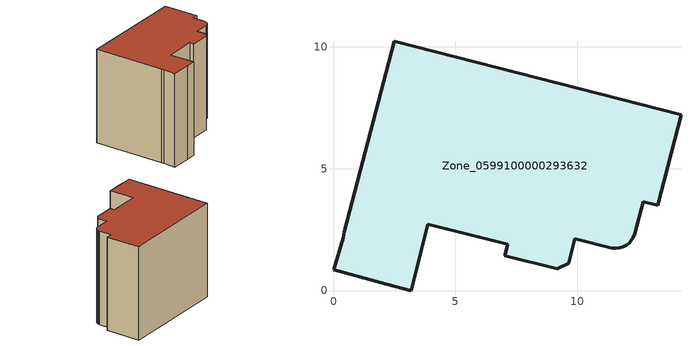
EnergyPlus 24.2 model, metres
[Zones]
Zone_0599100000293632
 floor ground (C_G): 0.4,2.17 0.45,2.41 2.49,10.22 14.26,7.21 13.31,3.49 12.71,3.64 12.36,2.32 12.31,2.19 12.23,2.06 12.13,1.95 12.01,1.86 11.88,1.79 11.74,1.75 11.59,1.73 11.45,1.73 9.9,2.12 9.64,1.13 9.18,0.9 7.03,1.43 7.15,1.9 3.87,2.71 3.2,0 2.19,0.26 0,0.86 z0
 wall outside (C_F): 3.2,0 3.87,2.71 7.15,1.9 7.03,1.43 9.18,0.9 9.64,1.13 9.9,2.12 11.45,1.73 11.59,1.73 11.74,1.75 11.88,1.79 12.01,1.86 12.13,1.95 12.23,2.06 12.31,2.19 12.36,2.32 12.71,3.64 13.31,3.49 14.26,7.21 2.49,10.22 0.45,2.41 0.4,2.17 0,0.86 2.19,0.26 3.2,0 z0:10.52
 roof outside (C_R): 9.18,0.9 9.64,1.13 9.9,2.12 11.45,1.73 11.59,1.73 11.74,1.75 11.88,1.79 12.01,1.86 12.13,1.95 12.23,2.06 12.31,2.19 12.36,2.32 12.71,3.64 13.31,3.49 14.26,7.21 2.49,10.22 0.45,2.41 0.4,2.17 0,0.86 2.19,0.26 3.2,0 3.87,2.71 7.15,1.9 7.03,1.43 z10.52
[BUILDING]
Pand.0599100000293632: North Axis=0; Terrain=City; Loads Convergence Tolerance Value=0.04; Temperature Convergence Tolerance Value=0.4; Solar Distribution=FullExterior; Maximum Number of Warmup Days=25; Minimum Number of Warmup Days=1
[Site:Location]
Rotterdam.The.Hague.AP_ZH_NLD Design_Conditions: Latitude=51.96; Longitude=4.45; Time Zone=1; Elevation=-4.5
[SITE:GROUNDTEMPERATURE:BUILDINGSURFACE]
18, 18, 18, 18, 18, 18, 18, 18, 18, 18, 18, 18
[MATERIAL] Thermal Absorptance=0.9; Solar Absorptance=0.7; Visible Absorptance=0.7
Name | Roughness | Thickness | Conductivity | Density | Specific Heat
G.TI.1946 | MediumSmooth | 0.15 | 1 | 540 | 1210
F.TI.1946 | Rough | 0.3 | 0.857143 | 1920 | 840
R.TI.1946 | MediumRough | 0.2 | 0.1 | 1500 | 1000
[CONSTRUCTION]
C_G: G.TI.1946
C_F: F.TI.1946
C_R: R.TI.1946
[ZONE]
Zone_0599100000293632: Type=1; Multiplier=1; Ceiling Height=Autocalculate; Volume=Autocalculate; Floor Area=autocalculate; Part of Total Floor Area=Yes
[ZONEINFILTRATION:DESIGNFLOWRATE]
Infil_Zone_0599100000293632: Zone or ZoneList or Space or SpaceList=Zone_0599100000293632; Schedule=AlwaysOn; Design Flow Rate Calculation Method=Flow/Area; Flow Rate per Floor Area=0.003; Constant Term Coefficient=1; Temperature Term Coefficient=0; Velocity Term Coefficient=0; Velocity Squared Term Coefficient=0
[HVACTEMPLATE:ZONE:IDEALLOADSAIRSYSTEM]
Zone_0599100000293632: Maximum Heating Supply Air Temperature=50; Minimum Cooling Supply Air Temperature=13; Maximum Heating Supply Air Humidity Ratio=0.0156; Minimum Cooling Supply Air Humidity Ratio=0.0077; Heating Limit=NoLimit; Cooling Limit=NoLimit; Dehumidification Control Type=ConstantSensibleHeatRatio; Cooling Sensible Heat Ratio=0.7; Dehumidification Setpoint=60; Humidification Control Type=None; Humidification Setpoint=30; Outdoor Air Method=None; Outdoor Air Flow Rate per Person=0.00944; Outdoor Air Flow Rate per Zone Floor Area=0; Outdoor Air Flow Rate per Zone=0; Demand Controlled Ventilation Type=None; Outdoor Air Economizer Type=NoEconomizer; Heat Recovery Type=None; Sensible Heat Recovery Effectiveness=0.7; Latent Heat Recovery Effectiveness=0.65
[ZONECONTROL:THERMOSTAT]
ThermostatControl_Zone_0599100000293632: Zone or ZoneList=Zone_0599100000293632; Control Type Schedule=DualSetpointControlType; Control 1=Thermostat_Zone_0599100000293632; Temperature Difference Between Cutout And Setpoint=0
[THERMOSTATSETPOINT:DUALSETPOINT]
Thermostat_Zone_0599100000293632: Heating Setpoint Temperature Schedule=HeatingSetpoint_Zone_0599100000293632; Cooling Setpoint Temperature Schedule=CoolingSetpoint_Zone_0599100000293632
[SCHEDULE:COMPACT]
HeatingSetpoint_Zone_0599100000293632: Through: 12/31, For: AllDays, Until: 24:00, 21
CoolingSetpoint_Zone_0599100000293632: Through: 12/31, For: AllDays, Until: 24:00, 24
DualSetpointControlType: Through: 12/31, For: AllDays, Until: 24:00, 4
AlwaysOn: Through: 12/31, For: AllDays, Until: 24:00, 1
